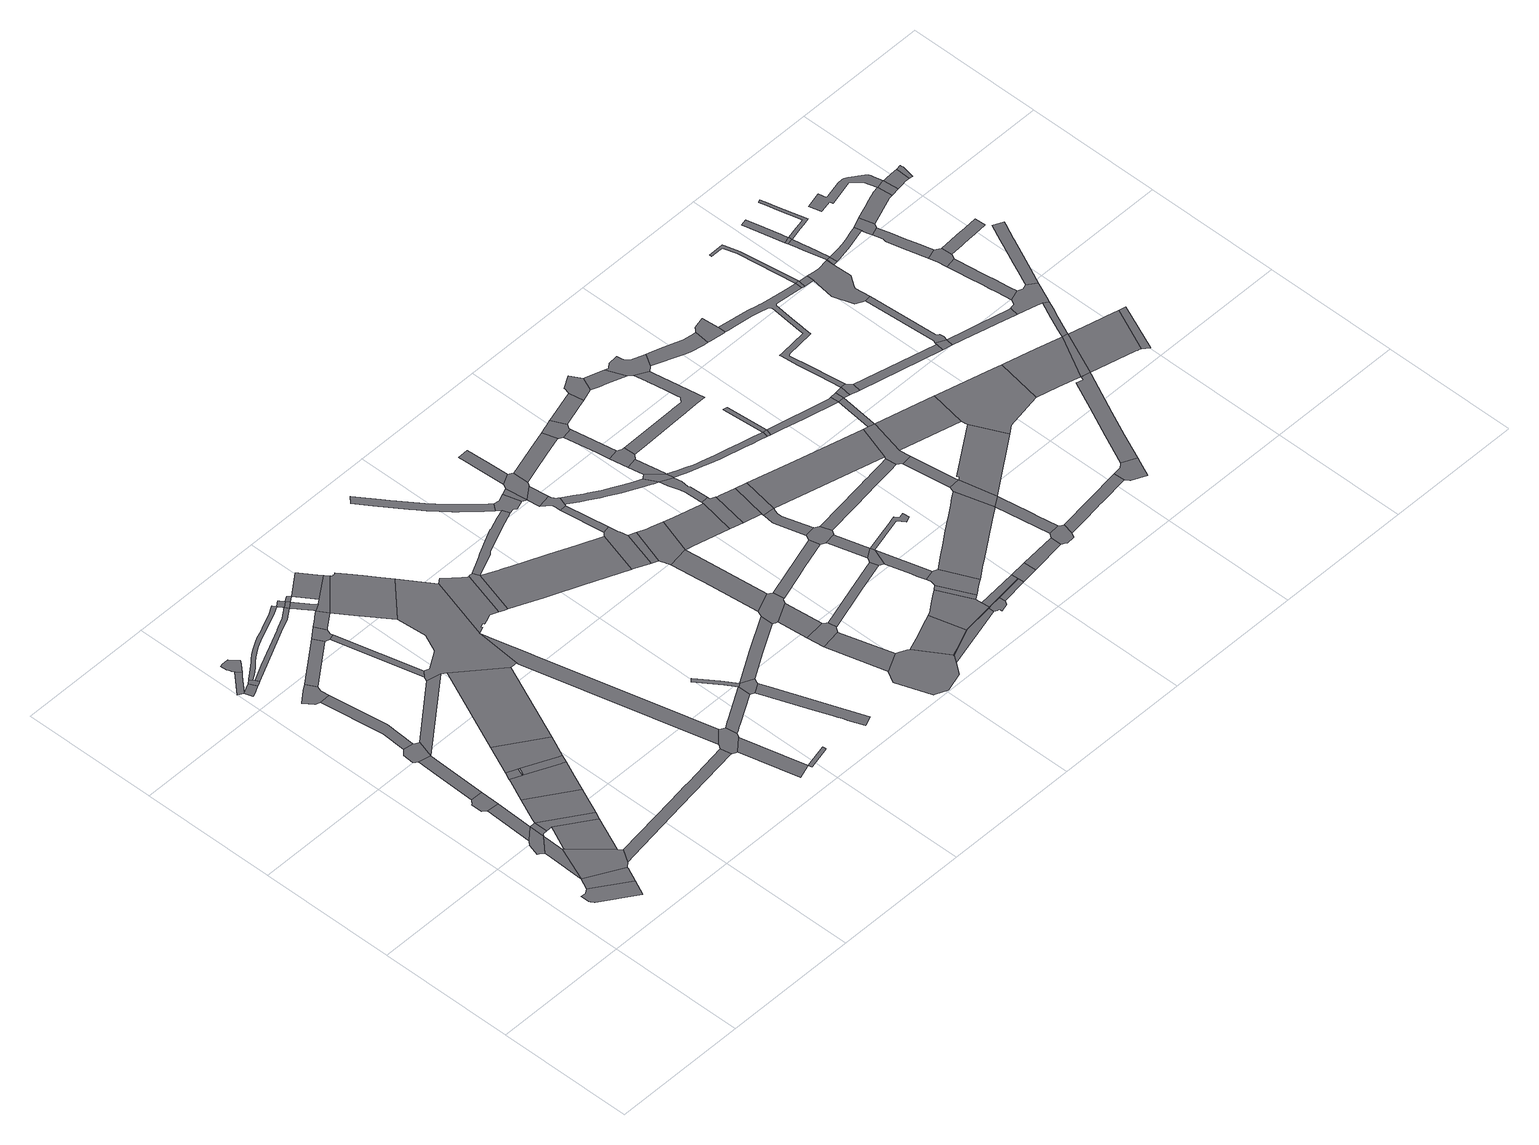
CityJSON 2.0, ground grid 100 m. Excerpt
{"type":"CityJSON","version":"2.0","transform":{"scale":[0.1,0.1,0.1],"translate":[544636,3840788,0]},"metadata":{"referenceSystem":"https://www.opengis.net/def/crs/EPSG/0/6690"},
"CityObjects":{
"road1":{"type":"Road","geometry":[{"type":"MultiSurface","lod":"1","boundaries":[[[0,1,2,3,4,5,6,7,8,9]]]}]},
"road2":{"type":"Road","attributes":{"RoadStructureAttribute.sectionType":"1"},"geometry":[{"type":"MultiSurface","lod":"1","boundaries":[[[10,0,9,11,12]]]}]},
"road3":{"type":"Road","attributes":{"RoadStructureAttribute.sectionType":"1"},"geometry":[{"type":"MultiSurface","lod":"1","boundaries":[[[13,14,15,16,10,17]]]}]},
"road4":{"type":"Road","geometry":[{"type":"MultiSurface","lod":"1","boundaries":[[[18,19,20,21,22,23,15,14]]]}]},
"road5":{"type":"Road","geometry":[{"type":"MultiSurface","lod":"1","boundaries":[[[24,17,10,12,25,26,27,28,29]]]}]},
"road6":{"type":"Road","attributes":{"RoadStructureAttribute.sectionType":"1"},"geometry":[{"type":"MultiSurface","lod":"1","boundaries":[[[30,19,18,31]]]}]},
"road7":{"type":"Road","attributes":{"RoadStructureAttribute.sectionType":"1"},"geometry":[{"type":"MultiSurface","lod":"1","boundaries":[[[32,18,14,33,34,35]]]}]},
"road8":{"type":"Road","geometry":[{"type":"MultiSurface","lod":"1","boundaries":[[[36,37,38,39,40,30,31,41]]]}]},
"road9":{"type":"Road","attributes":{"RoadStructureAttribute.sectionType":"1"},"geometry":[{"type":"MultiSurface","lod":"1","boundaries":[[[42,43,44,45,29,28,46]]]}]},
"road10":{"type":"Road","attributes":{"RoadStructureAttribute.sectionType":"1"},"geometry":[{"type":"MultiSurface","lod":"1","boundaries":[[[32,35,47,48,49,42,46,50]]]}]},
"road11":{"type":"Road","attributes":{"RoadStructureAttribute.sectionType":"1"},"geometry":[{"type":"MultiSurface","lod":"1","boundaries":[[[51,52,36,41,53,54]]]}]},
"road12":{"type":"Road","geometry":[{"type":"MultiSurface","lod":"1","boundaries":[[[55,56,57,32,50,58,59,60]]]}]},
"road13":{"type":"Road","geometry":[{"type":"MultiSurface","lod":"1","boundaries":[[[61,62,63,64,65,66,67,51,54,68,69,70]]]}]},
"road14":{"type":"Road","attributes":{"RoadStructureAttribute.sectionType":"1"},"geometry":[{"type":"MultiSurface","lod":"1","boundaries":[[[71,72,73,74,75,76]]]}]},
"road15":{"type":"Road","attributes":{"RoadStructureAttribute.sectionType":"1"},"geometry":[{"type":"MultiSurface","lod":"1","boundaries":[[[77,78,73,79,80]]]}]},
"road16":{"type":"Road","geometry":[{"type":"MultiSurface","lod":"1","boundaries":[[[81,71,76,82,83,84,85,86,87]]]}]},
"road17":{"type":"Road","attributes":{"RoadStructureAttribute.sectionType":"1"},"geometry":[{"type":"MultiSurface","lod":"1","boundaries":[[[88,89,90,91,92,61,70]]]}]},
"road18":{"type":"Road","attributes":{"RoadStructureAttribute.sectionType":"1"},"geometry":[{"type":"MultiSurface","lod":"1","boundaries":[[[93,94,95,96,97,98]]]}]},
"road19":{"type":"Road","geometry":[{"type":"MultiSurface","lod":"1","boundaries":[[[95,99,55,60,100,101,102,103,104,96]]]}]},
"road20":{"type":"Road","geometry":[{"type":"MultiSurface","lod":"1","boundaries":[[[105,106,107,108,91,90,109,110]]]}]},
"road21":{"type":"Road","geometry":[{"type":"MultiSurface","lod":"1","boundaries":[[[111,112,113,114,115,116,77,80,117,118,119,120]]]}]},
"road22":{"type":"Road","geometry":[{"type":"MultiSurface","lod":"1","boundaries":[[[121,122,123,124,104,103,102,101,125]]]}]},
"road23":{"type":"Road","geometry":[{"type":"MultiSurface","lod":"1","boundaries":[[[126,93,98,123,122,121,125,127]]]}]},
"road24":{"type":"Road","attributes":{"RoadStructureAttribute.sectionType":"1"},"geometry":[{"type":"MultiSurface","lod":"1","boundaries":[[[128,129,130,131,132,133,134,26,25,135,136,137,138]]]}]},
"road25":{"type":"Road","geometry":[{"type":"MultiSurface","lod":"1","boundaries":[[[139,68,54,140]]]}]},
"road26":{"type":"Road","attributes":{"RoadStructureAttribute.sectionType":"1"},"geometry":[{"type":"MultiSurface","lod":"1","boundaries":[[[141,142,105,110,143]]]}]},
"road27":{"type":"Road","attributes":{"RoadStructureAttribute.sectionType":"1"},"geometry":[{"type":"MultiSurface","lod":"1","boundaries":[[[144,145,146,147,148,149,150,151,152,153,154,155,156,157,158,159,160,161,162,81,87,163,164,165,166,167,168,169,170,171,172,173,174,175,176,177,178,179,180]]]}]},
"road28":{"type":"Road","attributes":{"RoadStructureAttribute.sectionType":"1"},"geometry":[{"type":"MultiSurface","lod":"1","boundaries":[[[181,182,183,184,185,186,187,84,83,188,189,190,191,192,193]]]}]},
"road29":{"type":"Road","geometry":[{"type":"MultiSurface","lod":"1","boundaries":[[[194,195,196,126,127,197]]]}]},
"road30":{"type":"Road","attributes":{"RoadStructureAttribute.sectionType":"1"},"geometry":[{"type":"MultiSurface","lod":"1","boundaries":[[[198,199,200,201]]]}]},
"road31":{"type":"Road","geometry":[{"type":"MultiSurface","lod":"1","boundaries":[[[202,203,141,143,199,198,204,205]]]}]},
"road32":{"type":"Road","geometry":[{"type":"MultiSurface","lod":"1","boundaries":[[[206,207,208,202,205,209,210,211,212]]]}]},
"road33":{"type":"Road","attributes":{"RoadStructureAttribute.sectionType":"7"},"geometry":[{"type":"MultiSurface","lod":"1","boundaries":[[[213,214,215,216,180,217,218,219,220,181,221]]]}]},
"road34":{"type":"Road","geometry":[{"type":"MultiSurface","lod":"1","boundaries":[[[221,181,193,222]]]}]},
"road35":{"type":"Road","attributes":{"RoadStructureAttribute.sectionType":"7"},"geometry":[{"type":"MultiSurface","lod":"1","boundaries":[[[223,224,225,226,227,222,193,228,229,230,231,206,232]]]}]},
"road36":{"type":"Road","attributes":{"RoadStructureAttribute.sectionType":"1"},"geometry":[{"type":"MultiSurface","lod":"1","boundaries":[[[233,234,221,222,235,236]]]}]},
"road37":{"type":"Road","attributes":{"RoadStructureAttribute.sectionType":"1"},"geometry":[{"type":"MultiSurface","lod":"1","boundaries":[[[237,238,239,240,241]]]}]},
"road38":{"type":"Road","geometry":[{"type":"MultiSurface","lod":"1","boundaries":[[[242,243,244,245,128,138,246,239,238,247,248,249]]]}]},
"road39":{"type":"Road","geometry":[{"type":"MultiSurface","lod":"1","boundaries":[[[250,251,252,253,254,201,200,139,140,194,197,255,256,257,258]]]}]},
"road40":{"type":"Road","geometry":[{"type":"MultiSurface","lod":"1","boundaries":[[[259,260,232,206,212,261]]]}]},
"road41":{"type":"Road","attributes":{"function":"2","RoadStructureAttribute.sectionType":"7"},"geometry":[{"type":"MultiSurface","lod":"1","boundaries":[[[262,263,264,236,265,260,259]]]}]},
"road42":{"type":"Road","attributes":{"RoadStructureAttribute.sectionType":"1"},"geometry":[{"type":"MultiSurface","lod":"1","boundaries":[[[266,267,268,269,257,256,270,244,243]]]}]},
"road43":{"type":"Road","geometry":[{"type":"MultiSurface","lod":"1","boundaries":[[[271,272,273,274,275,276,277,278,261,212,279,251,250]]]}]},
"road44":{"type":"Road","geometry":[{"type":"MultiSurface","lod":"1","boundaries":[[[280,281,282,283,241,284]]]}]},
"road45":{"type":"Road","attributes":{"RoadStructureAttribute.sectionType":"1"},"geometry":[{"type":"MultiSurface","lod":"1","boundaries":[[[285,286,287,288,249,248,289,290,291,292,293]]]}]},
"road46":{"type":"Road","geometry":[{"type":"MultiSurface","lod":"1","boundaries":[[[294,295,296,297,298,258,257,299,300,301,302,303,304,305,306]]]}]},
"road47":{"type":"Road","attributes":{"RoadStructureAttribute.sectionType":"1"},"geometry":[{"type":"MultiSurface","lod":"1","boundaries":[[[307,308,309,310,311,285,312]]]}]},
"road48":{"type":"Road","geometry":[{"type":"MultiSurface","lod":"1","boundaries":[[[313,314,315,316,306,305,317,318,319]]]}]},
"road49":{"type":"Road","geometry":[{"type":"MultiSurface","lod":"1","boundaries":[[[312,285,293,320,321,322,323,324]]]}]},
"road50":{"type":"Road","attributes":{"RoadStructureAttribute.sectionType":"1"},"geometry":[{"type":"MultiSurface","lod":"1","boundaries":[[[325,322,321,326,327,328,329,330,331,332,333]]]}]},
"road51":{"type":"Road","attributes":{"RoadStructureAttribute.sectionType":"1"},"geometry":[{"type":"MultiSurface","lod":"1","boundaries":[[[334,335,312,324,336,337]]]}]},
"road52":{"type":"Road","attributes":{"function":"2","RoadStructureAttribute.sectionType":"7"},"geometry":[{"type":"MultiSurface","lod":"1","boundaries":[[[338,339,340,341,342,343,344,345,346,347,348,319,318,349,350,351,352,353,354]]]}]},
"road53":{"type":"Road","attributes":{"RoadStructureAttribute.sectionType":"1"},"geometry":[{"type":"MultiSurface","lod":"1","boundaries":[[[355,356,357,358,359,360,361,362,363,364,365,313,319,366,367,368,369,370,371,372,373]]]}]},
"road54":{"type":"Road","attributes":{"RoadStructureAttribute.sectionType":"1"},"geometry":[{"type":"MultiSurface","lod":"1","boundaries":[[[374,375,376,377,378,379,380,381,382,383,384,385,386,387,388,389,390,391,392,393,394,395]]]}]},
"road55":{"type":"Road","attributes":{"RoadStructureAttribute.sectionType":"1"},"geometry":[{"type":"MultiSurface","lod":"1","boundaries":[[[396,397,398,399,400]]]}]},
"road56":{"type":"Road","geometry":[{"type":"MultiSurface","lod":"1","boundaries":[[[401,402,400,399,403,404,405,406,407,408,409,410,411,412,413,414]]]}]},
"road57":{"type":"Road","geometry":[{"type":"MultiSurface","lod":"1","boundaries":[[[415,416,417,397,396,418,419,420]]]}]},
"road58":{"type":"Road","attributes":{"RoadStructureAttribute.sectionType":"1"},"geometry":[{"type":"MultiSurface","lod":"1","boundaries":[[[421,422,417,416]]]}]},
"road59":{"type":"Road","geometry":[{"type":"MultiSurface","lod":"1","boundaries":[[[423,424,425,334,337,426,422,421,427,428,429]]]}]},
"road60":{"type":"Road","geometry":[{"type":"MultiSurface","lod":"1","boundaries":[[[430,431,432,433,354,353,434,435,436]]]}]},
"road61":{"type":"Road","geometry":[{"type":"MultiSurface","lod":"1","boundaries":[[[437,438,395,394,355,373,439,440,441,442,443]]]}]},
"road62":{"type":"Road","attributes":{"RoadStructureAttribute.sectionType":"1"},"geometry":[{"type":"MultiSurface","lod":"1","boundaries":[[[444,445,446,447,448,449,450,424,423]]]}]},
"road63":{"type":"Road","attributes":{"RoadStructureAttribute.sectionType":"1"},"geometry":[{"type":"MultiSurface","lod":"1","boundaries":[[[436,435,451,452]]]}]},
"road64":{"type":"Road","attributes":{"RoadStructureAttribute.sectionType":"1"},"geometry":[{"type":"MultiSurface","lod":"1","boundaries":[[[453,454,437,443,455,456,457]]]}]},
"road65":{"type":"Road","attributes":{"RoadStructureAttribute.sectionType":"1"},"geometry":[{"type":"MultiSurface","lod":"1","boundaries":[[[458,459,433,432]]]}]},
"road66":{"type":"Road","geometry":[{"type":"MultiSurface","lod":"1","boundaries":[[[460,461,462,463,464,465,466,467,468,459,458,469,470]]]}]},
"road67":{"type":"Road","geometry":[{"type":"MultiSurface","lod":"1","boundaries":[[[471,472,452,451,473,474,475,476,446,445,477]]]}]},
"road68":{"type":"Road","attributes":{"RoadStructureAttribute.sectionType":"1"},"geometry":[{"type":"MultiSurface","lod":"1","boundaries":[[[478,457,464,463]]]}]},
"road69":{"type":"Road","attributes":{"RoadStructureAttribute.sectionType":"1"},"geometry":[{"type":"MultiSurface","lod":"1","boundaries":[[[479,480,481,482,483,484,414,413,485,486,487]]]}]},
"road70":{"type":"Road","geometry":[{"type":"MultiSurface","lod":"1","boundaries":[[[488,489,490,491,492,453,457,478,493,494,495,496]]]}]},
"road71":{"type":"Road","attributes":{"RoadStructureAttribute.sectionType":"1"},"geometry":[{"type":"MultiSurface","lod":"1","boundaries":[[[497,498,499,500,501,491,490]]]}]},
"road72":{"type":"Road","attributes":{"RoadStructureAttribute.sectionType":"1"},"geometry":[{"type":"MultiSurface","lod":"1","boundaries":[[[502,503,420,419,504,505]]]}]},
"road73":{"type":"Road","attributes":{"RoadStructureAttribute.sectionType":"1"},"geometry":[{"type":"MultiSurface","lod":"1","boundaries":[[[506,507,411,410,508]]]}]},
"road74":{"type":"Road","attributes":{"RoadStructureAttribute.sectionType":"1"},"geometry":[{"type":"MultiSurface","lod":"1","boundaries":[[[509,510,429,428,511,512,513,514]]]}]},
"road75":{"type":"Road","attributes":{"function":"2","RoadStructureAttribute.sectionType":"7"},"geometry":[{"type":"MultiSurface","lod":"1","boundaries":[[[515,516,477,445,517,518,519]]]}]},
"road76":{"type":"Road","attributes":{"RoadStructureAttribute.sectionType":"1"},"geometry":[{"type":"MultiSurface","lod":"1","boundaries":[[[520,521,522,523,524,525,526,470,469,527,528,529,530,531,532,533,534,535,536,537,538,539,540,541,542]]]}]},
"road77":{"type":"Road","geometry":[{"type":"MultiSurface","lod":"1","boundaries":[[[543,544,545,546,479,487,547,548,549]]]}]},
"road78":{"type":"Road","attributes":{"RoadStructureAttribute.sectionType":"1"},"geometry":[{"type":"MultiSurface","lod":"1","boundaries":[[[550,551,496,495,552,553,554]]]}]},
"road79":{"type":"Road","geometry":[{"type":"MultiSurface","lod":"1","boundaries":[[[555,556,557,558,559,519,518,560,561]]]}]},
"road80":{"type":"Road","attributes":{"RoadStructureAttribute.sectionType":"1"},"geometry":[{"type":"MultiSurface","lod":"1","boundaries":[[[562,543,549,563]]]}]},
"road81":{"type":"Road","geometry":[{"type":"MultiSurface","lod":"1","boundaries":[[[564,565,506,508,566,567,568,569,570,571,572]]]}]},
"road82":{"type":"Road","geometry":[{"type":"MultiSurface","lod":"1","boundaries":[[[573,574,575,502,505,576,577,578]]]}]},
"road83":{"type":"Road","attributes":{"RoadStructureAttribute.sectionType":"1"},"geometry":[{"type":"MultiSurface","lod":"1","boundaries":[[[541,579,580,581,582,583,559,558,584,585,586,587]]]}]},
"road84":{"type":"Road","attributes":{"RoadStructureAttribute.sectionType":"1"},"geometry":[{"type":"MultiSurface","lod":"1","boundaries":[[[588,589,590,591,574,573]]]}]},
"road85":{"type":"Road","geometry":[{"type":"MultiSurface","lod":"1","boundaries":[[[592,593,542,541,587,594,595]]]}]},
"road86":{"type":"Road","geometry":[{"type":"MultiSurface","lod":"1","boundaries":[[[596,597,598,599,509,514,589,588,600,601,602]]]}]},
"road87":{"type":"Road","geometry":[{"type":"MultiSurface","lod":"1","boundaries":[[[603,561,560,604,605]]]}]},
"road88":{"type":"Road","attributes":{"RoadStructureAttribute.sectionType":"1"},"geometry":[{"type":"MultiSurface","lod":"1","boundaries":[[[578,577,606,607,608,609]]]}]},
"road89":{"type":"Road","attributes":{"RoadStructureAttribute.sectionType":"1"},"geometry":[{"type":"MultiSurface","lod":"1","boundaries":[[[610,611,612,613,597,596,614,615,616,617,618,619,620]]]}]},
"road90":{"type":"Road","geometry":[{"type":"MultiSurface","lod":"1","boundaries":[[[621,609,608,622,623,624,562,563,625,626,627,628,629,630]]]}]},
"road91":{"type":"Road","attributes":{"RoadStructureAttribute.sectionType":"1"},"geometry":[{"type":"MultiSurface","lod":"1","boundaries":[[[631,632,633,592,595]]]}]},
"road92":{"type":"Road","geometry":[{"type":"MultiSurface","lod":"1","boundaries":[[[634,635,636,633,632,637,638]]]}]},
"road93":{"type":"Road","attributes":{"RoadStructureAttribute.sectionType":"1"},"geometry":[{"type":"MultiSurface","lod":"1","boundaries":[[[639,548,547,640,641,642]]]}]},
"road94":{"type":"Road","attributes":{"RoadStructureAttribute.sectionType":"1"},"geometry":[{"type":"MultiSurface","lod":"1","boundaries":[[[643,644,645,636,635]]]}]},
"road95":{"type":"Road","geometry":[{"type":"MultiSurface","lod":"1","boundaries":[[[646,647,648,550,554,649,650,644,643,651,652,653,654]]]}]},
"road96":{"type":"Road","geometry":[{"type":"MultiSurface","lod":"1","boundaries":[[[605,604,610,620,655]]]}]},
"road97":{"type":"Road","attributes":{"RoadStructureAttribute.sectionType":"1"},"geometry":[{"type":"MultiSurface","lod":"1","boundaries":[[[656,564,572,657]]]}]},
"road98":{"type":"Road","attributes":{"RoadStructureAttribute.sectionType":"1"},"geometry":[{"type":"MultiSurface","lod":"1","boundaries":[[[658,659,660,661,662,663,664,665,573,578]]]}]},
"road99":{"type":"Road","attributes":{"RoadStructureAttribute.sectionType":"1"},"geometry":[{"type":"MultiSurface","lod":"1","boundaries":[[[666,667,668,669,646,654,670,671]]]}]},
"road100":{"type":"Road","geometry":[{"type":"MultiSurface","lod":"1","boundaries":[[[672,639,642,673,674,656,657,675]]]}]},
"road101":{"type":"Road","attributes":{"RoadStructureAttribute.sectionType":"1"},"geometry":[{"type":"MultiSurface","lod":"1","boundaries":[[[676,677,678,679,680,681,682,683,684,685,686,687,688,595,594,689,690,691,692,693,694,695,696,697,698,699,700,701,702,703,704]]]}]},
"road102":{"type":"Road","attributes":{"function":"2","RoadStructureAttribute.sectionType":"7"},"geometry":[{"type":"MultiSurface","lod":"1","boundaries":[[[705,706,707,708,709,710,711,712,713,630,629,714,715,716,717,718,719,720,721,722,723,724,725]]]}]},
"road103":{"type":"Road","attributes":{"RoadStructureAttribute.sectionType":"1"},"geometry":[{"type":"MultiSurface","lod":"1","boundaries":[[[726,727,728,729,730,731,732,733,734,735,602,601,736,737,738,739,740,741,742]]]}]},
"road104":{"type":"Road","attributes":{"RoadStructureAttribute.sectionType":"1"},"geometry":[{"type":"MultiSurface","lod":"1","boundaries":[[[743,672,675,744]]]}]},
"road105":{"type":"Road","geometry":[{"type":"MultiSurface","lod":"1","boundaries":[[[745,746,747,748,666,671,749,750]]]}]},
"road106":{"type":"Road","attributes":{"RoadStructureAttribute.sectionType":"1"},"geometry":[{"type":"MultiSurface","lod":"1","boundaries":[[[751,752,753,754,755,756,757,758,759,760,761,762,638,637,763,764,765,766,767,768,769,770,771,772,773,774,775]]]}]},
"road107":{"type":"Road","attributes":{"function":"2","RoadStructureAttribute.sectionType":"7"},"geometry":[{"type":"MultiSurface","lod":"1","boundaries":[[[776,655,620,777,778]]]}]},
"road108":{"type":"Road","attributes":{"RoadStructureAttribute.sectionType":"1"},"geometry":[{"type":"MultiSurface","lod":"1","boundaries":[[[750,749,779,780,781,782]]]}]},
"road109":{"type":"Road","geometry":[{"type":"MultiSurface","lod":"1","boundaries":[[[704,703,783,784,785]]]}]},
"road110":{"type":"Road","geometry":[{"type":"MultiSurface","lod":"1","boundaries":[[[786,787,788,743,744,789,790,791,792,793,794,795,796]]]}]},
"road111":{"type":"Road","attributes":{"RoadStructureAttribute.sectionType":"1"},"geometry":[{"type":"MultiSurface","lod":"1","boundaries":[[[797,798,799,800,704,785]]]}]},
"road112":{"type":"Road","attributes":{"RoadStructureAttribute.sectionType":"1"},"geometry":[{"type":"MultiSurface","lod":"1","boundaries":[[[801,802,803,804,805,806,725,788,787]]]}]},
"road113":{"type":"Road","geometry":[{"type":"MultiSurface","lod":"1","boundaries":[[[807,808,809,705,725,806]]]}]},
"road114":{"type":"Road","geometry":[{"type":"MultiSurface","lod":"1","boundaries":[[[810,811,812,813,814,815,816,817,818,819,820,782,781,821,751,775,822,823,824]]]}]},
"road115":{"type":"Road","attributes":{"RoadStructureAttribute.sectionType":"1"},"geometry":[{"type":"MultiSurface","lod":"1","boundaries":[[[825,826,827,828,829,830,831,832,808,807]]]}]},
"road116":{"type":"Road","attributes":{"RoadStructureAttribute.sectionType":"1"},"geometry":[{"type":"MultiSurface","lod":"1","boundaries":[[[833,784,783,834,835,836,837]]]}]},
"road117":{"type":"Road","geometry":[{"type":"MultiSurface","lod":"1","boundaries":[[[838,778,777,839,726,742,840,830,829,841,842,843]]]}]},
"road118":{"type":"Road","attributes":{"RoadStructureAttribute.sectionType":"1"},"geometry":[{"type":"MultiSurface","lod":"1","boundaries":[[[844,796,795,845,846,847,848,849,850,851,852,853,854,855]]]}]},
"road119":{"type":"Road","attributes":{"RoadStructureAttribute.sectionType":"1"},"geometry":[{"type":"MultiSurface","lod":"1","boundaries":[[[856,857,858,859,860,824,823,861,862,863,864,865]]]}]},
"road120":{"type":"Road","attributes":{"RoadStructureAttribute.sectionType":"1"},"geometry":[{"type":"MultiSurface","lod":"1","boundaries":[[[836,866,843,842,867,868]]]}]},
"road121":{"type":"Road","attributes":{"function":"2","RoadStructureAttribute.sectionType":"7"},"geometry":[{"type":"MultiSurface","lod":"1","boundaries":[[[869,870,871,872,873,874,875,807,806,876,877,878,879]]]}]},
"road122":{"type":"Road","geometry":[{"type":"MultiSurface","lod":"1","boundaries":[[[880,837,836,868]]]}]},
"road123":{"type":"Road","attributes":{"function":"2","RoadStructureAttribute.sectionType":"7"},"geometry":[{"type":"MultiSurface","lod":"1","boundaries":[[[881,842,841,882,883,884]]]}]},
"road124":{"type":"Road","attributes":{"RoadStructureAttribute.sectionType":"1"},"geometry":[{"type":"MultiSurface","lod":"1","boundaries":[[[885,886,880,868,887]]]}]},
"road125":{"type":"Road","geometry":[{"type":"MultiSurface","lod":"1","boundaries":[[[888,889,890,885,887,891,892,893,894]]]}]},
"road126":{"type":"Road","geometry":[{"type":"MultiSurface","lod":"1","boundaries":[[[895,896,897,865,864,898,899,900,901]]]}]},
"road127":{"type":"Road","geometry":[{"type":"MultiSurface","lod":"1","boundaries":[[[902,903,904,844,855,905,906,907,908,909]]]}]},
"road128":{"type":"Road","attributes":{"RoadStructureAttribute.sectionType":"1"},"geometry":[{"type":"MultiSurface","lod":"1","boundaries":[[[910,911,912,913,914,915,916,917,918,901,900,919,920,921,922,923,924,925,926,927,928,929,930,931,932,933,934,885,890,935,936,937,938,939,940,941,942,943,944,945,946,947,948,949,950,951,952]]]}]},
"road129":{"type":"Road","attributes":{"RoadStructureAttribute.sectionType":"1"},"geometry":[{"type":"MultiSurface","lod":"1","boundaries":[[[894,893,953,954]]]}]},
"road130":{"type":"Road","geometry":[{"type":"MultiSurface","lod":"1","boundaries":[[[955,956,884,883,957,958,869,879,959,960,961,962,963]]]}]},
"road131":{"type":"Road","attributes":{"RoadStructureAttribute.sectionType":"1"},"geometry":[{"type":"MultiSurface","lod":"1","boundaries":[[[964,965,966,967,968,969,970,902,909,971,972,973,974,975,976]]]}]},
"road132":{"type":"Road","geometry":[{"type":"MultiSurface","lod":"1","boundaries":[[[977,954,953,978,979]]]}]},
"road133":{"type":"Road","geometry":[{"type":"MultiSurface","lod":"1","boundaries":[[[952,951,980,981,982]]]}]},
"road134":{"type":"Road","attributes":{"RoadStructureAttribute.sectionType":"1"},"geometry":[{"type":"MultiSurface","lod":"1","boundaries":[[[983,984,985,986,987,988,989,990,952,982]]]}]},
"road135":{"type":"Road","attributes":{"RoadStructureAttribute.sectionType":"1"},"geometry":[{"type":"MultiSurface","lod":"1","boundaries":[[[991,992,993,994,995,996,997,998,977,979]]]}]},
"road136":{"type":"Road","attributes":{"RoadStructureAttribute.sectionType":"1"},"geometry":[{"type":"MultiSurface","lod":"1","boundaries":[[[981,980,999,1000,1001]]]}]},
"road137":{"type":"Road","attributes":{"function":"2","RoadStructureAttribute.sectionType":"7"},"geometry":[{"type":"MultiSurface","lod":"1","boundaries":[[[1002,1003,1004,963,962,1005,1006,1007,1008,964,1009]]]}]},
"road138":{"type":"Road"},
"road139":{"type":"Road","attributes":{"RoadStructureAttribute.sectionType":"1"},"geometry":[{"type":"MultiSurface","lod":"1","boundaries":[[[1010,1011,1012,1001,1000,1013,1014,996,995,1015,1016,1017,1018]]]}]},
"road140":{"type":"Road","attributes":{"RoadStructureAttribute.sectionType":"1"},"geometry":[{"type":"MultiSurface","lod":"1","boundaries":[[[1019,1020,1021,1022,979,978,1023,1024,1025,1026,1027,1028]]]}]},
"road141":{"type":"Road","geometry":[{"type":"MultiSurface","lod":"1","boundaries":[[[1009,964,976,1029,1030,1031,1032,1033,975,974,1034]]]}]},
"road142":{"type":"Road","geometry":[{"type":"MultiSurface","lod":"1","boundaries":[[[1035,1010,1018]]]}]},
"road143":{"type":"Road","geometry":[{"type":"MultiSurface","lod":"1","boundaries":[[[1036,1035,1018,1037]]]}]},
"road144":{"type":"Road","attributes":{"RoadStructureAttribute.sectionType":"1"},"geometry":[{"type":"MultiSurface","lod":"1","boundaries":[[[1038,1039,1040,1041,1042,1043,1044,1045,1035,1036]]]}]},
"road145":{"type":"Road","geometry":[{"type":"MultiSurface","lod":"1","boundaries":[[[1046,1047,1042,1041]]]}]},
"road146":{"type":"Road","attributes":{"RoadStructureAttribute.sectionType":"1"},"geometry":[{"type":"MultiSurface","lod":"1","boundaries":[[[1048,1049,1050,1051,1052,1053,1047,1046]]]}]},
"road147":{"type":"Road","attributes":{"function":"2","RoadStructureAttribute.sectionType":"7"},"geometry":[{"type":"MultiSurface","lod":"1","boundaries":[[[1054,1055,1056,1057,1034,974,1058,1059,1060,1061,1062]]]}]},
"road148":{"type":"Road","attributes":{"RoadStructureAttribute.sectionType":"1"},"geometry":[{"type":"MultiSurface","lod":"1","boundaries":[[[1063,1064,1065,1066,1009,1034,1067,1068,1069,1070]]]}]},
"road149":{"type":"Road","attributes":{"RoadStructureAttribute.sectionType":"1"},"geometry":[{"type":"MultiSurface","lod":"1","boundaries":[[[1071,1072,1073,1074,1075,1076,1036,1037,1077,1078,1079,1080,1081]]]}]},
"road150":{"type":"Road","attributes":{"RoadStructureAttribute.sectionType":"1"},"geometry":[{"type":"MultiSurface","lod":"1","boundaries":[[[1082,1083,1084,1085,1086,1087,1088,1089,1090,1091,1092,1093,1094,1095,1046,1041]]]}]},
"road151":{"type":"Road","geometry":[{"type":"MultiSurface","lod":"1","boundaries":[[[1096,1097,1098,1099,1100,1028,1027,1101,1063,1070,1102,1103,1104,1105,1106]]]}]},
"road152":{"type":"Road","attributes":{"RoadStructureAttribute.sectionType":"1"},"geometry":[{"type":"MultiSurface","lod":"1","boundaries":[[[1107,1108,1109,1110,1111,1112,1113,1114,1115,1116,1117,1118,1119,1120,1121,1122,1098,1097]]]}]},
"road153":{"type":"Road","geometry":[{"type":"MultiSurface","lod":"1","boundaries":[[[1123,1062,1061,1124,1125]]]}]},
"road154":{"type":"Road","geometry":[{"type":"MultiSurface","lod":"1","boundaries":[[[1126,1127,1128,1129,1115,1114,1130,1131]]]}]},
"road155":{"type":"Road","attributes":{"RoadStructureAttribute.sectionType":"1"},"geometry":[{"type":"MultiSurface","lod":"1","boundaries":[[[1132,1133,1134,1135,1136,1137,1138,1139,1140,1141,1142,1143,1127,1126]]]}]},
"road156":{"type":"Road","geometry":[{"type":"MultiSurface","lod":"1","boundaries":[[[1144,1145,1146,1071,1081,1147,1148,1137,1136,1149,1150,1151]]]}]},
"road157":{"type":"Road","attributes":{"RoadStructureAttribute.sectionType":"1"},"geometry":[{"type":"MultiSurface","lod":"1","boundaries":[[[1152,1153,1154,1155,1156,1157,1158,1144,1151,1159,1160]]]}]},
"road158":{"type":"Road","attributes":{"RoadStructureAttribute.sectionType":"1"},"geometry":[{"type":"MultiSurface","lod":"1","boundaries":[[[1161,1162,1163,1131,1130,1164,1165,1166,1167]]]}]},
"road159":{"type":"Road","attributes":{"RoadStructureAttribute.sectionType":"1"},"geometry":[{"type":"MultiSurface","lod":"1","boundaries":[[[1168,1169,1170,1171,1172,1173,1174,1106,1105,1175,1176,1177,1178,1179,1180,1181]]]}]},
"road160":{"type":"Road","attributes":{"RoadStructureAttribute.sectionType":"1"},"geometry":[{"type":"MultiSurface","lod":"1","boundaries":[[[1182,1183,1184,1185,1186,1187,1188,1189,1190,1191,1192,1193,1194,1195,1196,1197,1198,1199,1200,1152,1201]]]}]},
"road161":{"type":"Road","geometry":[{"type":"MultiSurface","lod":"1","boundaries":[[[1201,1152,1160,1202,1203]]]}]},
"road162":{"type":"Road","attributes":{"RoadStructureAttribute.sectionType":"1"},"geometry":[{"type":"MultiSurface","lod":"1","boundaries":[[[1204,1205,1206,1203,1202,1207,1208,1209]]]}]},
"road163":{"type":"Road","geometry":[{"type":"MultiSurface","lod":"1","boundaries":[[[1210,1211,1204,1209,1212,1213]]]}]}
},
"vertices":[
[256,484,0],[223,463,0],[204,463,0],[184,463,0],[184,401,0],[190,392,0],[206,370,0],[207,368,0],[457,200,0],[509,313,0],
[294,569,0],[556,416,0],[561,427,0],
[401,929,0],[403,984,0],[303,880,0],[302,827,0],[397,825,0],
[406,1101,0],[313,1023,0],[289,994,0],[264,909,0],[286,893,0],[293,888,0],
[402,822,0],[590,453,0],[651,544,0],[644,554,0],[629,575,0],[409,818,0],
[326,1383,0],[414,1379,0],
[448,1102,0],[412,997,0],[421,1002,0],[449,1002,0],
[329,1523,0],[303,1491,0],[300,1490,0],[297,1490,0],[299,1409,0],[418,1519,0],
[495,1001,0],[465,936,0],[463,936,0],[411,823,0],[746,835,0],
[472,1002,0],[494,1002,0],[496,1002,0],[770,888,0],
[343,1980,0],[338,1825,0],[429,1882,0],[431,1960,0],
[536,1297,0],[464,1138,0],[453,1112,0],[784,919,0],[813,984,0],[858,1084,0],
[358,2120,0],[356,2118,0],[355,2117,0],[331,2094,0],[323,2087,0],[315,2004,0],[328,1993,0],[470,2090,0],[451,2101,0],[434,2111,0],
[115,3205,0],[80,3188,0],[41,3168,0],[60,3110,0],[89,3120,0],[144,3148,0],
[136,3336,0],[2,3189,0],[141,3276,0],[163,3299,0],
[142,3226,0],[164,3158,0],[182,3167,0],[169,3194,0],[164,3197,0],[163,3199,0],[156,3205,0],
[434,2119,0],[448,2342,0],[385,2773,0],[306,2770,0],[370,2305,0],
[640,1526,0],[631,1509,0],[615,1471,0],[692,1436,0],[709,1474,0],[717,1491,0],
[607,1453,0],[909,1197,0],[962,1315,0],[940,1325,0],[938,1325,0],[703,1431,0],
[351,2948,0],[306,2916,0],[220,2851,0],[270,2784,0],[376,2835,0],[389,2873,0],
[152,3436,0],[137,3436,0],[110,3430,0],[113,3383,0],[120,3368,0],[127,3353,0],[206,3346,0],[211,3352,0],[230,3376,0],[180,3436,0],
[954,1385,0],[952,1386,0],[728,1487,0],[720,1469,0],[987,1370,0],
[736,1740,0],[1058,1527,0],
[1689,696,0],[1614,684,0],[1515,670,0],[1436,659,0],[1344,645,0],[1315,641,0],[1158,618,0],[657,463,0],[1170,539,0],[1704,617,0],[1708,618,0],
[884,2417,0],[987,2396,0],
[665,3182,0],[641,3164,0],[704,3106,0],
[702,3553,0],[696,3549,0],[693,3547,0],[632,3511,0],[584,3493,0],[555,3479,0],[552,3478,0],[534,3470,0],[510,3457,0],[482,3447,0],[445,3434,0],[400,3411,0],[355,3385,0],[316,3360,0],[281,3331,0],[264,3317,0],[192,3261,0],[147,3229,0],[145,3228,0],[158,3206,0],[162,3208,0],[199,3231,0],[247,3267,0],[284,3302,0],[316,3325,0],[346,3345,0],[380,3368,0],[410,3383,0],[438,3399,0],[475,3414,0],[547,3445,0],[558,3450,0],[563,3452,0],[622,3478,0],[667,3498,0],[719,3524,0],[723,3527,0],
[744,3487,0],[670,3432,0],[594,3397,0],[580,3391,0],[573,3387,0],[439,3324,0],[288,3254,0],[245,3198,0],[524,3332,0],[580,3358,0],[588,3362,0],[684,3405,0],[762,3460,0],
[1022,2372,0],[1017,2363,0],[1014,2358,0],[1323,2117,0],
[779,3107,0],[739,3092,0],[900,2453,0],[935,2487,0],
[746,3242,0],[719,3222,0],[774,3126,0],[785,3161,0],
[858,3324,0],[814,3293,0],[803,3282,0],[792,3169,0],[799,3174,0],[816,3186,0],[902,3250,0],
[784,3519,0],[765,3546,0],[762,3551,0],[760,3554,0],[725,3524,0],[721,3520,0],[723,3517,0],[742,3490,0],[787,3515,0],
[805,3490,0],
[897,3361,0],[894,3365,0],[872,3395,0],[818,3472,0],[807,3486,0],[765,3457,0],[775,3442,0],[807,3395,0],[851,3334,0],[906,3350,0],
[826,3542,0],[818,3536,0],[843,3517,0],[844,3517,0],
[1915,376,0],[1840,678,0],[1745,600,0],[1851,167,0],[1957,205,0],
[1811,814,0],[1806,816,0],[1714,729,0],[1710,724,0],[1740,602,0],[1843,684,0],[1858,712,0],[1845,796,0],
[1390,3150,0],[1146,2905,0],[1166,2687,0],[1104,2555,0],[971,2472,0],[1334,2117,0],[1373,2114,0],[1403,2454,0],[1542,2929,0],
[1112,3497,0],[944,3376,0],[1134,3466,0],
[1090,3528,0],[1020,3623,0],[1008,3640,0],[930,3396,0],
[1706,1224,0],[1501,2056,0],[1483,2128,0],[1432,2335,0],[1376,2102,0],
[1337,3227,0],[1275,3318,0],[1218,3399,0],[1176,3461,0],[1161,3450,0],[1156,3457,0],[1145,3449,0],[1138,3459,0],[990,3125,0],
[2137,219,0],[2134,231,0],[2132,244,0],[2065,229,0],[1964,177,0],
[2155,974,0],[2151,972,0],[1910,833,0],[1900,828,0],[1871,719,0],[1911,742,0],[1929,752,0],[1940,758,0],[2154,879,0],
[1707,2834,0],[1696,2844,0],[1680,2859,0],[1592,2943,0],[1580,2954,0],[1455,2474,0],[1450,2488,0],[1478,2499,0],[1483,2486,0],[1504,2494,0],[1563,2517,0],[1618,2493,0],[1713,2831,0],
[2115,1093,0],[2011,1237,0],[1999,1227,0],[1986,1217,0],[2108,1051,0],[2183,990,0],
[1747,2837,0],[1745,2836,0],[1731,2836,0],[1722,2836,0],[1652,2478,0],[1674,2469,0],[1769,2792,0],
[2178,871,0],[2187,868,0],[2257,909,0],[2261,920,0],[2271,948,0],
[2282,843,0],[2197,842,0],[2323,508,0],[2373,375,0],[2383,348,0],[2394,320,0],[2406,287,0],[2448,177,0],[2520,206,0],
[2692,1285,0],[2432,1136,0],[2475,1067,0],[2690,1189,0],
[2372,2525,0],[2183,2607,0],[2040,2668,0],[1923,2719,0],[1920,2718,0],[1891,2731,0],[1874,2737,0],[1843,2751,0],[1814,2766,0],[1784,2782,0],[1782,2784,0],[1763,2431,0],[1895,2374,0],[1934,2357,0],[2141,2268,0],[2442,2139,0],[2534,2458,0],
[2266,3068,0],[2262,3067,0],[2200,3045,0],[2106,3010,0],[2097,3012,0],[2008,2968,0],[1902,2918,0],[1891,2910,0],[1890,2909,0],[1887,2908,0],[1876,2902,0],[1837,2820,0],[1890,2842,0],[1941,2864,0],[1943,2866,0],[1960,2881,0],[2032,2913,0],[2161,2967,0],[2284,3017,0],
[2251,3166,0],[2203,3213,0],[2160,3258,0],[2087,3336,0],[2027,3407,0],[1987,3460,0],[1883,3600,0],[1859,3635,0],[1827,3681,0],[1720,3836,0],[1677,3793,0],[1757,3677,0],[1884,3495,0],[1913,3457,0],[1950,3406,0],[2049,3287,0],[2079,3255,0],[2132,3200,0],[2187,3145,0],[2209,3124,0],[2236,3097,0],[2273,3144,0],
[2914,845,0],[2765,821,0],[2877,407,0],[2881,392,0],[3021,462,0],
[3094,427,0],[3042,452,0],[2833,304,0],[2924,49,0],[2932,45,0],[2939,42,0],[3010,11,0],[3017,8,0],[3161,52,0],[3219,131,0],[3254,183,0],[3252,188,0],[3256,190,0],[3112,419,0],
[2925,949,0],[2902,967,0],[2751,951,0],[2935,878,0],[2943,881,0],[2933,942,0],
[2872,1249,0],[2727,1174,0],
[2858,1386,0],[2711,1324,0],[2695,1287,0],[2712,1180,0],[2892,1282,0],[2902,1285,0],[2889,1364,0],
[2625,2412,0],[2623,2417,0],[2612,2492,0],[2558,2480,0],[2458,2133,0],[2563,2088,0],[2639,2356,0],
[2371,3160,0],[2314,3136,0],[2287,3018,0],[2313,3023,0],[2319,3025,0],[2341,3008,0],[2407,3033,0],
[2799,1927,0],[2790,2014,0],[2638,1989,0],[2653,1846,0],[2660,1789,0],[2664,1749,0],[2671,1691,0],
[2608,2069,0],[2692,2334,0],
[2418,3179,0],[2416,3178,0],[2418,3027,0],[2430,3020,0],[2439,3015,0],
[2563,2810,0],[2515,2805,0],
[2580,2887,0],[2575,2891,0],[2551,2925,0],[2549,2939,0],[2450,2920,0],[2511,2872,0],[2512,2865,0],[2513,2840,0],[2513,2813,0],[2569,2821,0],[2589,2881,0],
[2789,2298,0],[2761,2307,0],[2613,2055,0],[2624,2025,0],[2627,2019,0],[2636,1996,0],[2872,2275,0],
[2530,3085,0],
[3398,533,0],[3359,517,0],[3317,501,0],[3269,482,0],[3244,471,0],[3201,454,0],[3309,212,0],[3380,241,0],[3467,277,0],
[2544,3235,0],[2537,3240,0],[2516,3254,0],[2438,3214,0],[2420,3182,0],[2545,3108,0],[2547,3111,0],[2551,3118,0],[2549,3231,0],
[2508,3412,0],[2497,3576,0],[2417,3571,0],[2420,3525,0],[2426,3411,0],
[3487,1108,0],[3234,1032,0],[3275,982,0],[3504,1051,0],
[3698,302,0],[3471,273,0],[3701,263,0],
[3370,1513,0],[3368,1512,0],[3111,1350,0],[3184,1373,0],[3390,1437,0],[3391,1437,0],
[3143,2205,0],[2946,2254,0],[2839,2001,0],[3108,1933,0],[3154,2202,0],
[2998,2639,0],[2933,2672,0],[2874,2703,0],[2812,2737,0],[2735,2784,0],[2717,2795,0],[2659,2833,0],[2576,2816,0],[2614,2791,0],[2647,2769,0],[2695,2738,0],[2757,2700,0],[2799,2676,0],[2841,2653,0],[2879,2632,0],[2920,2611,0],[2963,2590,0],[2996,2574,0],[3057,2546,0],[3066,2543,0],[3070,2541,0],[3106,2525,0],[3055,2616,0],
[3581,656,0],[3554,637,0],[3485,588,0],[3420,542,0],[3707,308,0],[3701,366,0],[3697,412,0],
[2918,3342,0],[2768,3297,0],[2645,3147,0],[2800,3193,0],[2950,3237,0],
[3249,2184,0],[3211,2197,0],[3211,2198,0],[3210,2216,0],[3156,2211,0],[3201,1909,0],[3247,2179,0],
[3614,679,0],[3729,434,0],
[3809,316,0],[3728,305,0],[3723,252,0],[3726,251,0],[3735,246,0],[3738,229,0],[3796,245,0],[3799,251,0],[3812,273,0],
[3574,1187,0],[3504,1142,0],[3493,1120,0],[3516,1044,0],[3536,1031,0],[3582,1157,0],
[3117,2462,0],[3133,2411,0],[3144,2383,0],[3152,2346,0],[3156,2229,0],[3202,2356,0],[3198,2370,0],[3203,2428,0],[3191,2482,0],
[3505,1430,0],[3426,1417,0],[3427,1414,0],[3427,1412,0],
[3086,2639,0],[3064,2623,0],[3196,2486,0],[3185,2543,0],
[3466,1563,0],[3388,1551,0],[3388,1549,0],[3387,1548,0],[3507,1432,0],[3527,1464,0],[3500,1541,0],
[3274,2172,0],[3335,1875,0],[3382,2145,0],
[3587,851,0],[3598,811,0],[3615,752,0],[3691,773,0],
[3334,1861,0],[3333,1846,0],[3328,1780,0],[3328,1765,0],[3465,1566,0],[3464,1568,0],[3404,1774,0],[3403,1806,0],[3412,1834,0],[3414,1841,0],[3418,1854,0],
[3710,765,0],[3620,736,0],[3624,720,0],[3615,682,0],[3740,442,0],[3791,477,0],[3798,481,0],[3805,486,0],[3843,512,0],[3728,758,0],
[3184,2551,0],[3145,2766,0],[3066,2752,0],
[3152,2881,0],[3121,2897,0],[3042,2883,0],[3173,2795,0],[3172,2881,0],
[4004,394,0],[3743,313,0],[3929,337,0],[4007,346,0],
[3062,3229,0],[2983,3215,0],[3025,2979,0],
[3030,3376,0],[2985,3362,0],[2955,3353,0],[2955,3234,0],[2960,3230,0],[3060,3244,0],[3075,3268,0],[3076,3270,0],[3080,3277,0],
[3465,2123,0],
[4007,341,0],[4011,299,0],
[3856,1228,0],[3894,1177,0],[3935,1192,0],[3929,1242,0],[3891,1233,0],[3870,1263,0],[3793,1243,0],[3751,1232,0],
[3281,3449,0],[3172,3418,0],[3082,3391,0],[3070,3388,0],[3234,3323,0],[3298,3342,0],
[4130,406,0],[4008,346,0],[4009,343,0],[4136,316,0],
[3847,2346,0],[3778,2364,0],[3691,2385,0],[3597,2408,0],[3511,2429,0],[3416,2453,0],[3412,2454,0],[3410,2454,0],[3373,2464,0],[3348,2472,0],[3324,2482,0],[3305,2490,0],[3255,2510,0],[3268,2460,0],[3311,2445,0],[3313,2444,0],[3318,2442,0],[3359,2429,0],[3405,2414,0],[3410,2412,0],[3468,2395,0],[3507,2383,0],[3561,2371,0],[3635,2352,0],[3684,2340,0],[3733,2328,0],[3789,2315,0],[3843,2302,0],[3853,2345,0],
[4279,1143,0],[4257,1128,0],[4232,1111,0],[4179,1073,0],[4111,1026,0],[4049,983,0],[3981,936,0],[3916,890,0],[3830,830,0],[3860,524,0],[3926,570,0],[3987,612,0],[4056,658,0],[4090,681,0],[4104,690,0],[4163,731,0],[4230,777,0],[4316,836,0],[4342,853,0],[4350,859,0],[4359,866,0],
[4200,1636,0],[4138,1628,0],[4081,1620,0],[4028,1613,0],[4026,1612,0],[3971,1605,0],[3936,1600,0],[3888,1593,0],[3703,1568,0],[3508,1542,0],[3756,1496,0],[3782,1499,0],[3996,1529,0],[4037,1534,0],[4093,1541,0],[4149,1549,0],[4210,1557,0],
[4398,431,0],[4401,351,0],
[3387,3553,0],[3293,3499,0],[3291,3491,0],[3283,3456,0],[3391,3371,0],[3435,3470,0],
[3665,3261,0],[3681,3172,0],[3683,3159,0],[3685,3150,0],[3706,3026,0],[3721,2937,0],[3725,2920,0],[3721,2916,0],[3697,2889,0],[3617,2888,0],[3607,2888,0],[3282,2883,0],[3261,2798,0],[3609,2808,0],[3624,2808,0],[3687,2810,0],[3709,2811,0],[3745,2812,0],[3749,2812,0],[3766,2812,0],[3824,2813,0],[3804,2926,0],[3792,2996,0],[3759,3190,0],[3755,3212,0],
[3808,2036,0],[4206,1653,0],[4290,1912,0],
[3448,3351,0],[3503,3332,0],[3636,3287,0],[3576,3422,0],
[3866,2297,0],[3882,2343,0],[3882,2345,0],
[4526,454,0],[4503,469,0],[4424,460,0],[4431,334,0],[4438,330,0],[4438,327,0],[4497,331,0],[4499,334,0],[4509,351,0],[4517,366,0],[4536,448,0],
[3857,2653,0],[3842,2655,0],[3827,2658,0],[3827,2654,0],
[4478,630,0],[4475,650,0],[4449,821,0],[4445,848,0],[4437,897,0],[4434,915,0],
[4374,1185,0],[4291,1180,0],[4290,1175,0],
[3747,3363,0],[3738,3375,0],[3722,3395,0],[3716,3424,0],[3712,3448,0],[3636,3441,0],[3634,3440,0],[3613,3423,0],[3612,3423,0],[3603,3415,0],[3577,3422,0],[3640,3284,0],[3782,3232,0],[3793,3241,0],[3846,3330,0],
[4373,1189,0],[4368,1214,0],[4350,1333,0],[4332,1457,0],[4320,1540,0],[4242,1529,0],[4270,1327,0],[4271,1322,0],
[4338,2240,0],[3948,2279,0],[4108,2240,0],[4359,2183,0],[4354,2242,0],
[4325,1903,0],[4202,1639,0],[4241,1534,0],[4308,1626,0],[4372,1891,0],[4327,1903,0],
[5063,518,0],[4524,366,0],[4532,367,0],[4691,388,0],[4731,394,0],[4742,395,0],[4773,399,0],[4823,406,0],[4830,407,0],[4834,407,0],[4839,408,0],[5068,439,0],
[4157,3235,0],[4095,3245,0],[4049,3261,0],[3944,3297,0],[3895,3314,0],[4017,3152,0],[4051,3140,0],[4153,3120,0],[4181,3117,0],[4195,3231,0],
[4328,1909,0],[4373,1904,0],[4406,2181,0],
[4760,1468,0],[4388,1216,0],[4387,1216,0],[4388,1213,0],[4396,1200,0],[4391,1196,0],[4384,1191,0],[4433,917,0],[4435,918,0],[4488,955,0],[4876,1224,0],
[4401,2247,0],
[4379,1889,0],[4316,1624,0],[4751,1513,0],[4797,1783,0],
[4461,2254,0],[4426,2250,0],[4448,2171,0],
[4519,2228,0],[4500,2250,0],[4499,2255,0],[4471,2166,0],[4497,2160,0],[4519,2155,0],[4528,2217,0],
[4309,3284,0],[4222,3260,0],[4208,3245,0],[4206,3114,0],[4311,3101,0],[4319,3100,0],[4321,3159,0],
[5160,553,0],[5152,547,0],[5128,527,0],[5091,410,0],[5094,406,0],[5195,360,0],[5230,439,0],[5261,506,0],
[4914,3065,0],[4844,3074,0],[4774,3082,0],[4728,3088,0],[4649,3102,0],[4639,3105,0],[4629,3107,0],[4618,3109,0],[4551,3124,0],[4345,3096,0],[4416,3087,0],[4515,3075,0],[4535,3072,0],[4587,3061,0],[4654,3046,0],[4665,3027,0],[4667,3024,0],[4651,2883,0],[4637,2753,0],[4638,2739,0],[4436,2721,0],[4401,2718,0],[4403,2708,0],[4419,2577,0],[4439,2427,0],[4486,2352,0],[4463,2514,0],[4441,2673,0],[4444,2675,0],[4452,2682,0],[4663,2703,0],[4667,2704,0],[4667,2707,0],[4671,2751,0],[4674,2781,0],[4684,2877,0],[4701,3027,0],[4703,3029,0],[4711,3035,0],[4786,3026,0],[4865,3016,0],[4917,3010,0],[4921,3064,0],
[5121,2015,0],[5130,2073,0],
[5219,1676,0],[4821,1777,0],[4754,1498,0],[4756,1485,0],[4937,1266,0],[4978,1274,0],[5210,1315,0],[5216,1316,0],[5275,1661,0],
[5531,1233,0],[5531,1232,0],[5525,1209,0],[5523,1205,0],[5474,1219,0],[5377,1010,0],[5270,784,0],[5351,701,0],[5440,890,0],[5590,1202,0],[5598,1219,0],[5555,1227,0],[5544,1230,0],
[5135,2090,0],[5191,1999,0],[5200,2056,0],
[4940,3008,0],[4947,3061,0],[4947,3065,0],
[4885,3505,0],[4854,3610,0],[4851,3621,0],[4737,3619,0],[4738,3601,0],[4819,3603,0],[4832,3597,0],[4861,3503,0],
[5209,2089,0],[5207,2119,0],[5192,2126,0],[5186,2139,0],[5149,2653,0],[5104,2648,0],[5142,2106,0],[5139,2101,0],
[5005,3002,0],[5012,3001,0],[5015,3055,0],
[5696,1554,0],[5517,1600,0],[5298,1656,0],[5374,1280,0],[5405,1270,0],[5483,1248,0],[5506,1241,0],[5704,1552,0],
[5193,3058,0],[5107,3047,0],[5063,3051,0],[4990,2829,0],[5041,2680,0],[5140,2768,0],[5143,2781,0],[5202,2864,0],[5196,3003,0],
[5645,1952,0],[5549,1975,0],[5457,1996,0],[5350,2020,0],[5336,1965,0],[5433,1941,0],[5516,1919,0],[5639,1888,0],[5654,1884,0],[5665,1948,0],
[5543,1231,0],[5544,1236,0],[5550,1235,0],[5548,1231,0],[5556,1230,0],[5745,1542,0],
[5199,3059,0],
[5227,3063,0],[5232,3007,0],
[5226,3072,0],[5201,3226,0],[5200,3230,0],[5182,3338,0],[5136,3327,0],[5152,3259,0],[5160,3222,0],[5197,3067,0],
[5177,3363,0],[5131,3348,0],
[5175,3370,0],[5165,3414,0],[5137,3532,0],[5106,3660,0],[5059,3649,0],[5087,3532,0],
[6098,1452,0],[6083,1456,0],[5917,1498,0],[5750,1541,0],[5924,1136,0],[5938,1132,0],[5956,1128,0],[5961,1126,0],[6107,1450,0],
[5835,1838,0],[5779,1716,0],[5732,1615,0],[5711,1567,0],[5752,1558,0],[5825,1718,0],[5838,1745,0],[5869,1814,0],
[5515,3128,0],[5467,3113,0],[5416,3097,0],[5357,3082,0],[5348,3080,0],[5325,3075,0],[5258,3011,0],[5312,3020,0],[5355,3027,0],[5409,3043,0],[5527,3074,0],
[5186,3339,0],[5275,3360,0],[5318,3369,0],[5377,3383,0],[5319,3611,0],[5307,3660,0],[5293,3714,0],[5271,3704,0],[5289,3631,0],[5299,3593,0],[5346,3402,0],[5304,3393,0],[5268,3384,0],[5180,3364,0],
[5838,2006,0],[5801,2022,0],[5724,1994,0],[5706,1958,0],[5680,1952,0],[5792,1849,0],[5875,1828,0],[5876,1829,0],[5937,1965,0],[5941,1974,0],[5876,2019,0],
[5794,2077,0],[5783,2157,0],[5782,2167,0],[5776,2213,0],[5774,2231,0],[5765,2297,0],[5757,2355,0],[5739,2492,0],[5659,2476,0],[5669,2402,0],[5681,2315,0],[5695,2218,0],[5703,2156,0],[5704,2147,0],[5707,2123,0],[5709,2108,0],
[6108,1451,0],[6004,1087,0],[6157,1437,0],
[5710,2634,0],[5635,2610,0],[5647,2558,0],[5648,2556,0],[5755,2529,0],[5750,2609,0],
[5703,2662,0],[5683,2738,0],[5655,2838,0],[5634,2923,0],[5608,3022,0],[5547,2998,0],[5554,2975,0],[5566,2928,0],[5559,2903,0],[5574,2846,0],[5599,2749,0],[5626,2646,0],
[5593,3162,0],[5529,3133,0],[5519,3130,0],[5530,3063,0],[5536,3039,0],[5614,3036,0],[5620,3048,0],[5623,3054,0],
[5865,3252,0],[5820,3245,0],[5788,3233,0],[5761,3224,0],[5746,3217,0],[5691,3196,0],[5646,3180,0],[5845,3139,0],[5876,3143,0],
[6078,2630,0],[5947,2622,0],[5938,2622,0],[5862,2536,0],[5942,2542,0],[5944,2542,0],[6083,2550,0],
[6108,2516,0],[6051,2396,0],[6043,2378,0],[6028,2347,0],[5961,2201,0],[5928,2131,0],[5884,2036,0],[5955,2003,0],[5976,2049,0],[6029,2162,0],[6109,2331,0],[6115,2344,0],[6171,2461,0],[6181,2483,0],
[5913,3340,0],[5910,3353,0],[5905,3365,0],[5898,3377,0],[5890,3384,0],[5802,3445,0],[5792,3451,0],[5779,3457,0],[5766,3460,0],[5725,3457,0],[5598,3425,0],[5587,3429,0],[5573,3484,0],[5457,3455,0],[5480,3365,0],[5572,3386,0],[5578,3363,0],[5770,3409,0],[5839,3346,0],[5928,3272,0],
[5941,3153,0],[5930,3262,0],
[6057,3273,0],[6038,3271,0],[5962,3267,0],[5989,3160,0],[6016,3164,0],[6053,3162,0],
[6099,3268,0],[6097,3282,0],[6082,3160,0],[6101,3257,0]
]}
